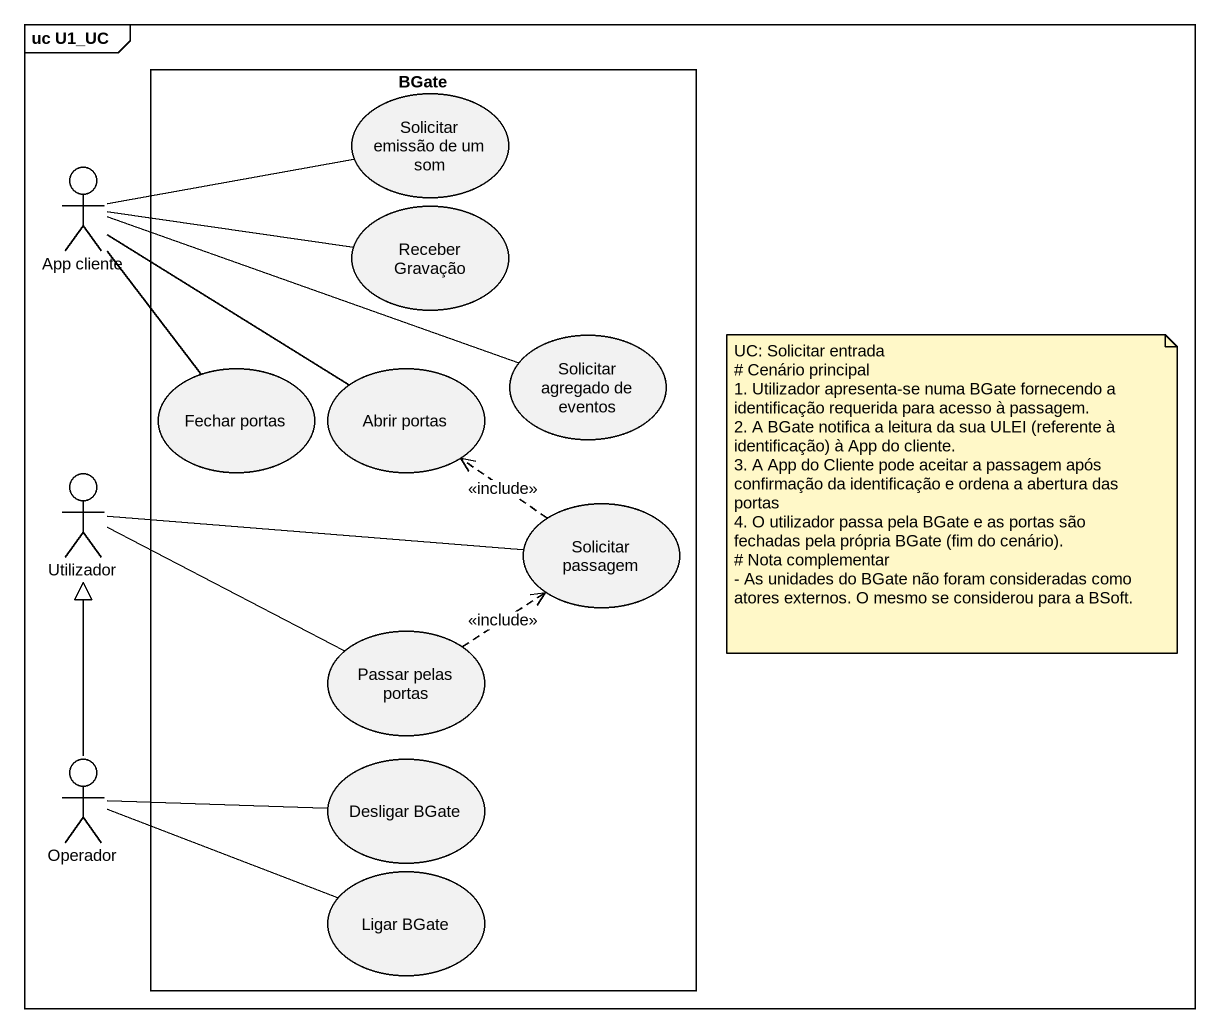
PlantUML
@startuml
mainframe uc U1_UC
rectangle BGate {
  usecase "Solicitar emissão de um som" as Solicitar_emissão_de_um_som
  usecase "Receber Gravação" as Receber_Gravação
  usecase "Fechar portas" as Fechar_portas
  usecase "Abrir portas" as Abrir_portas
  usecase "Solicitar agregado de eventos" as Solicitar_agregado_de
  usecase "Solicitar passagem" as Solicitar_passagem
  usecase "Passar pelas portas" as Passar_pelas_portas
  usecase "Desligar BGate" as Desligar_BGate
  usecase "Ligar BGate" as Ligar_BGate
}
actor "App cliente" as App_cliente
actor Utilizador
actor Operador
App_cliente -right- Solicitar_emissão_de_um_som
App_cliente -right- Receber_Gravação
App_cliente -- Fechar_portas
App_cliente -right- Abrir_portas
App_cliente -right- Solicitar_agregado_de
Utilizador -right- Solicitar_passagem
Utilizador -right- Passar_pelas_portas
Solicitar_passagem .up.> Abrir_portas : <<include>>
Passar_pelas_portas .up.> Solicitar_passagem : <<include>>
Operador -up-|> Utilizador
Operador -right- Desligar_BGate
Operador -right- Ligar_BGate
note as N1
  UC: Solicitar entrada
  # Cenário principal
  1. Utilizador apresenta-se numa BGate fornecendo a identificação requerida para acesso à passagem.
  2. A BGate notifica a leitura da sua ULEI (referente à identificação) à App do cliente.
  3. A App do Cliente pode aceitar a passagem após confirmação da identificação e ordena a abertura das portas
  4. O utilizador passa pela BGate e as portas são fechadas pela própria BGate (fim do cenário).
  # Nota complementar
  - As unidades do BGate não foram consideradas como atores externos. O mesmo se considerou para a BSoft.
end note
@enduml
